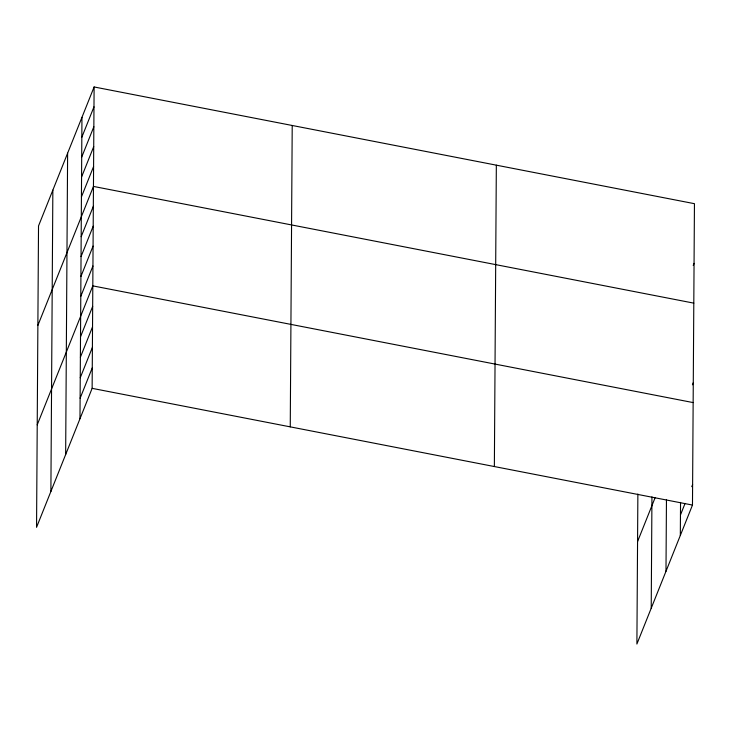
<?xml version="1.0" encoding="UTF-8"?>
<svg xmlns="http://www.w3.org/2000/svg" width="731" height="731" viewBox="0 0 731 731"><rect width="100%" height="100%" fill="white"/><g stroke="black" fill="none" stroke-linecap="round" stroke-linejoin="round"><path stroke-width="1.1" d="M50.887 491.488L52.851 190.106M65.653 454.572L67.617 153.181M79.981 418.735L81.954 117.353M94.107 86.962L38.524 225.934L36.55 527.316L92.133 388.344L94.107 86.962L694.45 203.684L692.476 505.066L636.893 644.038L637.871 494.046M290.253 426.858L292.217 125.476M494.366 466.542L496.34 165.16M651.22 608.201L651.951 496.897M665.987 571.286L666.462 499.556M680.323 535.448L680.543 502.435M81.826 137.245L93.979 106.854M81.689 157.138L93.851 126.746M81.561 177.03L93.714 146.639M81.433 196.913L93.586 166.531M37.875 325.396L93.458 186.423L693.801 303.137M81.168 236.698L93.33 206.306M81.04 256.59L93.193 226.199M80.913 276.482L93.065 246.091M80.785 296.375L92.938 265.983M37.217 424.848L92.81 285.876L693.152 402.589M80.52 336.763L92.673 306.371M80.383 357.249L92.535 326.867M80.246 377.744L92.408 347.353M80.118 398.24L92.27 367.848M693.226 265.454L694.057 263.352M692.44 384.798L693.28 382.697M637.56 541.57L655.177 497.528M680.46 514.962L685.066 503.431M691.773 486.663L692.613 484.571M92.133 388.344L692.476 505.066"/></g></svg>
